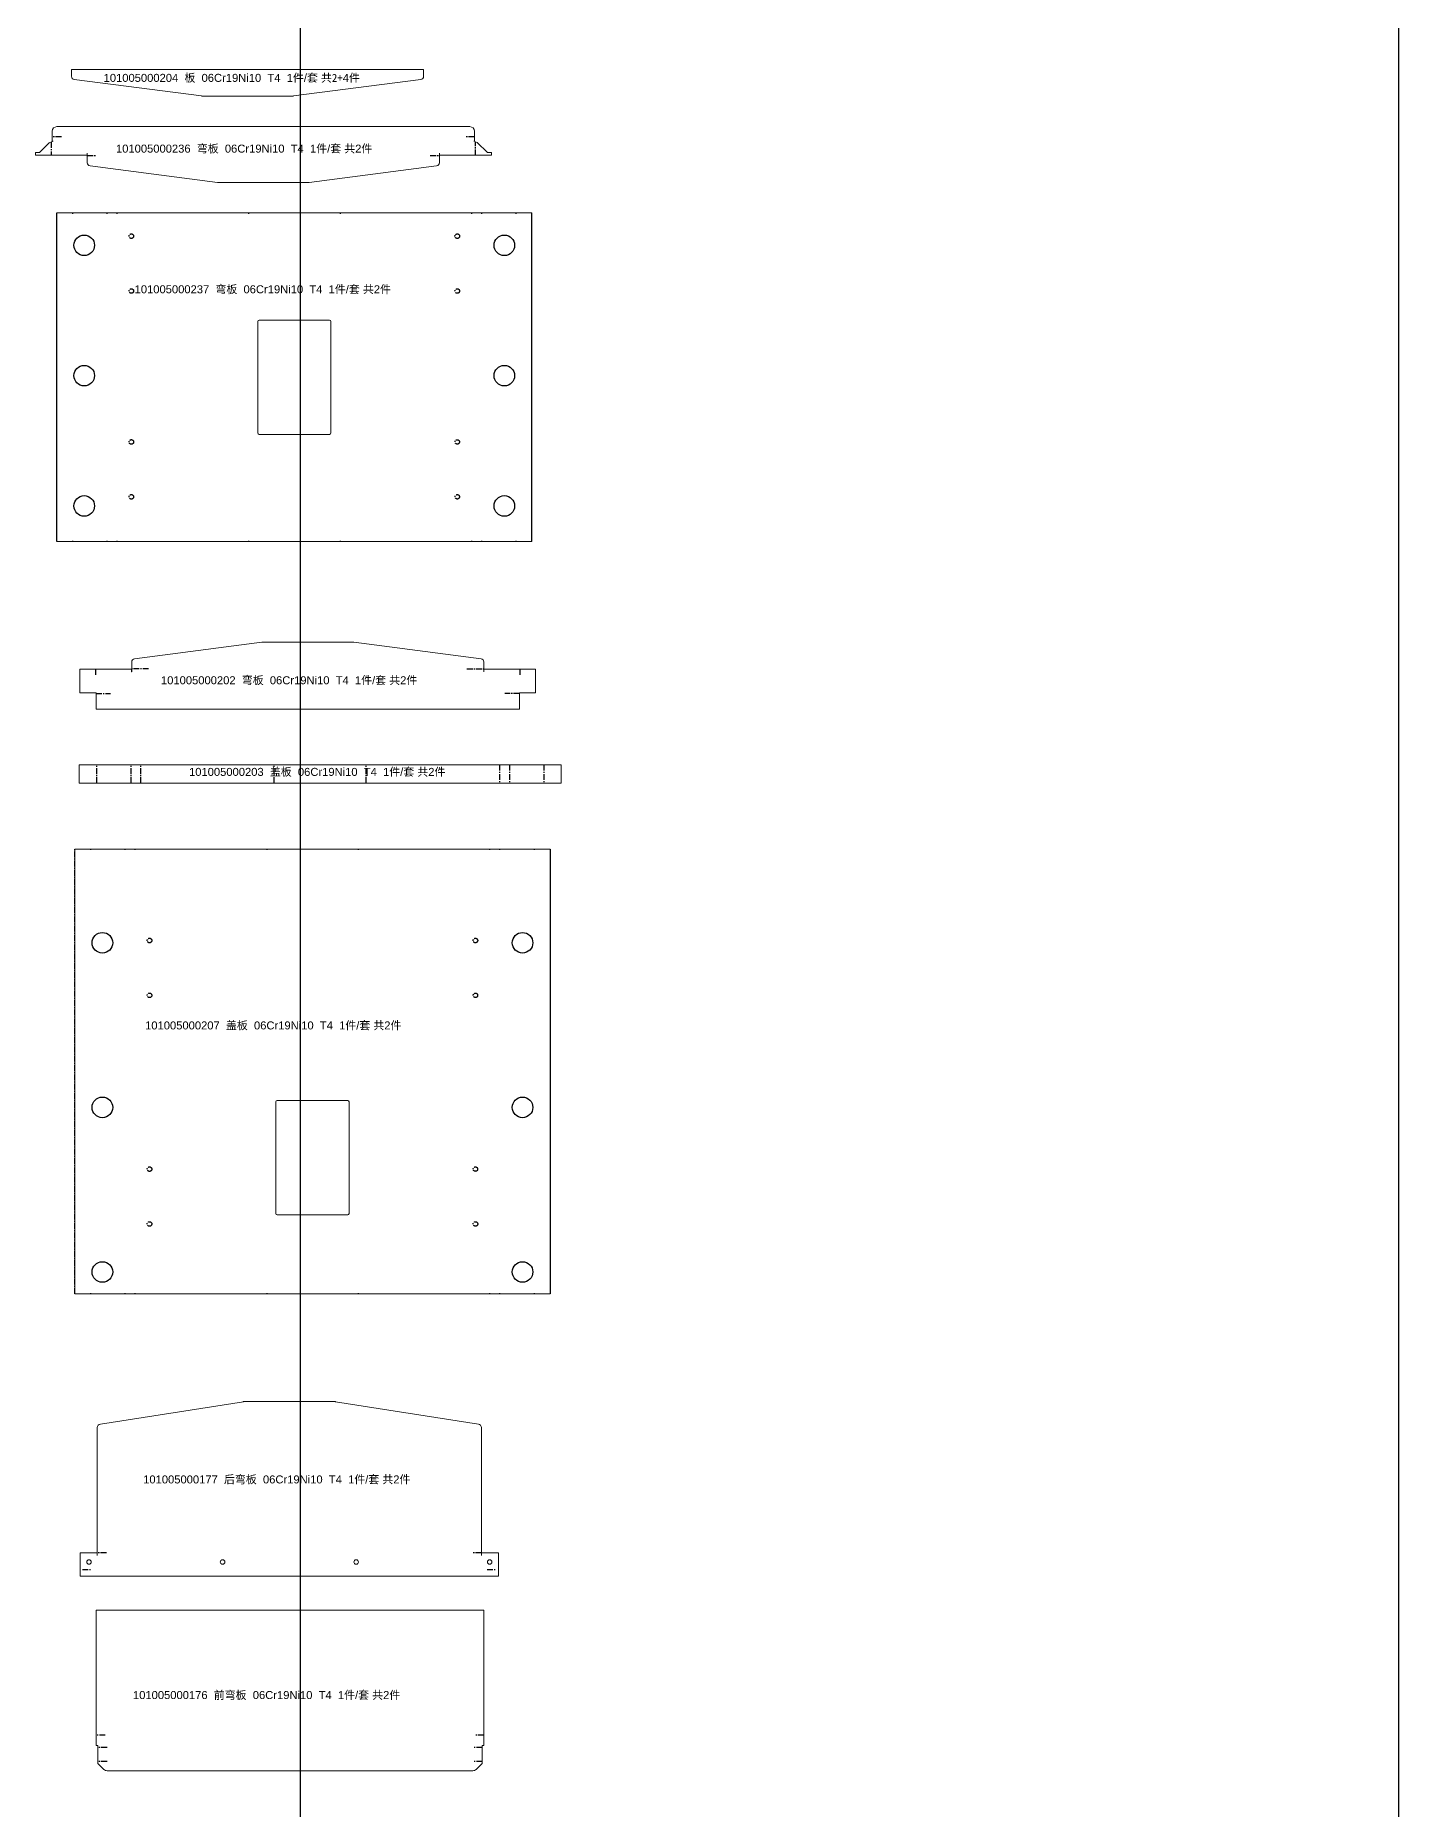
# Model space of a CAD drawing. Header units: millimetres. Extents: x 69569 to 103620, y -8463 to 17679.
# Drawn here: x 79109 to 82089, y 9834 to 13714 of the extents above; entities that cross this region are included whole.
import ezdxf

# ---------------------------------------------------------------- set-up
doc = ezdxf.new("R2010")
doc.units = ezdxf.units.MM
doc.linetypes.add('CENTERX2', pattern=[20.32, 12.7, -2.54, 2.54, -2.54])
doc.styles.get("Standard").update_dxf_attribs({"font": 'arial.ttf'})

# ---------------------------------------------------------------- blocks, each defined once
blk = doc.blocks.new('101005000236')
at = {"color": 7, "linetype": 'Continuous', "lineweight": 15}
for p, q in [((2823.6, -2560.4), (2823.6, -2582.1)), ((3736.6, -2550.4), (2833.6, -2550.4)), ((3746.6, -2560.4), (3746.6, -2582.1)), ((2795.9, -2607.1), (2816.9, -2586.1)), ((2816.9, -2586.1), (2825.6, -2582.1)), ((2825.6, -2582.1), (2823.6, -2582.1)), ((3745.6, -2582.1), (3746.6, -2582.1)), ((3745.6, -2582.1), (3752.8, -2585.1)), ((3752.8, -2585.1), (3774.8, -2607.1)), ((2786.9, -2613.1), (2786.9, -2607.1)), ((2786.9, -2607.1), (2795.9, -2607.1)), ((2786.9, -2613.1), (2899.9, -2613.1)), ((2900.1, -2608.1), (2899.9, -2608.1)), ((2899.9, -2608.1), (2899.9, -2613.1)), ((2900.1, -2629.2), (2900.1, -2608.1)), ((2906.2, -2636.1), (3184.7, -2672.2)), ((3385.6, -2672.2), (3664, -2636.1)), ((3670.1, -2608.1), (3670.1, -2629.2)), ((3670.3, -2608.1), (3670.1, -2608.1)), ((3670.3, -2613.1), (3670.3, -2608.1)), ((3670.3, -2613.1), (3783.8, -2613.1)), ((3774.8, -2607.1), (3783.8, -2607.1)), ((3783.8, -2607.1), (3783.8, -2613.1)), ((3185.6, -2672.3), (3384.7, -2672.3))]:
    blk.add_line(p, q, dxfattribs=at)
at = {"color": 6, "linetype": 'CENTERX2'}
for p, q in [((2821.3, -2584.1), (2821.3, -2613.1)), ((2843.6, -2572.8), (2823.6, -2572.8)), ((3746.6, -2572.8), (3726.6, -2572.8)), ((3749.2, -2613.1), (3749.2, -2583.6)), ((2900.1, -2613.7), (2920.1, -2613.7)), ((3650.1, -2613.7), (3670.1, -2613.7))]:
    blk.add_line(p, q, dxfattribs=at)
at = {"color": 7, "linetype": 'Continuous', "lineweight": 15}
for centre, radius, start, end in [((2833.6, -2560.4), 10, 90, 180), ((3736.6, -2560.4), 10, 0, 90), ((2907.1, -2629.2), 7, 180, 262.603), ((3663.1, -2629.2), 7, 277.397, 0), ((3185.6, -2665.3), 7, 262.603, 270), ((3384.7, -2665.3), 7, 270, 277.397)]:
    blk.add_arc(centre, radius, start, end, dxfattribs=at)
at = {"color": 3, "insert": (2962.9, -2589.7), "char_height": 17.5, "attachment_point": 1}
blk.add_mtext_dynamic_manual_height_columns('101005000236  {\\fSimSun|b0|i0|c134|p2;弯板}  06Cr19Ni10  T4  1{\\fSimSun|b0|i0|c134|p2;件}/{\\fSimSun|b0|i0|c134|p2;套} {\\fSimSun|b0|i0|c134|p2;共}2{\\fSimSun|b0|i0|c134|p2;件}', width=588.648, gutter_width=17.5, heights=[0], dxfattribs=at)
blk = doc.blocks.new('101005000237')
at = {"color": 7}
for p, q in [((2968.4, -3660.4), (2968.4, -2941.4)), ((4007.4, -3660.4), (4007.4, -2941.4))]:
    blk.add_line(p, q, dxfattribs=at)
at = {"color": 7, "linetype": 'Continuous', "lineweight": 15}
for p, q in [((2968.4, -2941.4), (4007.4, -2941.4)), ((3407.9, -3422.9), (3407.9, -3178.9)), ((3410.9, -3175.9), (3564.9, -3175.9)), ((3567.9, -3178.9), (3567.9, -3422.9)), ((3564.9, -3425.9), (3410.9, -3425.9)), ((2968.4, -3660.4), (4007.4, -3660.4))]:
    blk.add_line(p, q, dxfattribs=at)
at = {"color": 6, "linetype": 'CENTERX2'}
for p, q in [((3002.7, -2941.4), (3002.7, -2943.4)), ((3078, -2941.4), (3078, -2943.4)), ((3099.8, -2941.4), (3099.8, -2943.4)), ((3387.8, -2941.4), (3387.8, -2943.4)), ((3588, -2941.4), (3588, -2943.4)), ((3876, -2943.4), (3876, -2941.4)), ((3897.8, -2943.4), (3897.8, -2941.4)), ((3973.1, -2943.4), (3973.1, -2941.4)), ((3002.7, -3658.4), (3002.7, -3660.4)), ((3078, -3658.4), (3078, -3660.4)), ((3099.8, -3658.4), (3099.8, -3660.4)), ((3387.8, -3658.4), (3387.8, -3660.4)), ((3588, -3658.4), (3588, -3660.4)), ((3876, -3660.4), (3876, -3658.4)), ((3897.8, -3660.4), (3897.8, -3658.4)), ((3973.1, -3660.4), (3973.1, -3658.4))]:
    blk.add_line(p, q, dxfattribs=at)
for centre, radius in [((3131.6, -2992.4), 5.04), ((3844.2, -2992.4), 5), ((3131.6, -3112.4), 5), ((3844.2, -3112.4), 5), ((3131.6, -3442.4), 5), ((3844.2, -3442.4), 4.87), ((3131.6, -3562.4), 5), ((3844.2, -3562.4), 4.87)]:
    blk.add_circle(centre, radius, dxfattribs=at)
at = {"color": 6}
for centre in [(3028.6, -3012.4), (3947.2, -3012.4), (3028.6, -3297.4), (3947.2, -3297.4), (3028.6, -3582.4), (3947.2, -3582.4)]:
    blk.add_circle(centre, 22.5, dxfattribs=at)
at = {"color": 7, "linetype": 'Continuous', "lineweight": 15}
for centre, start, end in [((3410.9, -3178.9), 90, 180), ((3564.9, -3178.9), 0, 90), ((3410.9, -3422.9), 180, 270), ((3564.9, -3422.9), 270, 0)]:
    blk.add_arc(centre, 3, start, end, dxfattribs=at)
at = {"color": 3, "insert": (3138.8, -3099.8), "char_height": 17.5, "attachment_point": 1}
blk.add_mtext_dynamic_manual_height_columns('101005000237  {\\fSimSun|b0|i0|c134|p2;弯板}  06Cr19Ni10  T4  1{\\fSimSun|b0|i0|c134|p2;件}/{\\fSimSun|b0|i0|c134|p2;套} {\\fSimSun|b0|i0|c134|p2;共}2{\\fSimSun|b0|i0|c134|p2;件}', width=578.492, gutter_width=17.5, heights=[0], dxfattribs=at)
blk = doc.blocks.new('101005000204')
at = {"color": 7, "linetype": 'Continuous', "lineweight": 15}
for p, q in [((2427.4, -3009.6), (1657.4, -3009.6)), ((1657.4, -3009.6), (1657.4, -3024.5)), ((2427.4, -3024.5), (2427.4, -3009.6)), ((1663.5, -3031.4), (1941.9, -3067.5)), ((2142.8, -3067.5), (2421.3, -3031.4)), ((1942.8, -3067.6), (2141.9, -3067.6))]:
    blk.add_line(p, q, dxfattribs=at)
for centre, start, end in [((1664.4, -3024.5), 180, 262.603), ((2420.4, -3024.5), 277.397, 0), ((1942.8, -3060.6), 262.603, 270), ((2141.9, -3060.6), 270, 277.397)]:
    blk.add_arc(centre, 7, start, end, dxfattribs=at)
at = {"color": 3, "insert": (1727.7, -3019.1), "char_height": 17.5, "attachment_point": 1}
blk.add_mtext_dynamic_manual_height_columns('101005000204  {\\fSimSun|b0|i0|c134|p2;板}  06Cr19Ni10  T4  1{\\fSimSun|b0|i0|c134|p2;件}/{\\fSimSun|b0|i0|c134|p2;套} {\\fSimSun|b0|i0|c134|p2;共2+}4{\\fSimSun|b0|i0|c134|p2;件}', width=581.978, gutter_width=17.5, heights=[0], dxfattribs=at)
blk = doc.blocks.new('101005000202')
at = {"color": 7, "linetype": 'Continuous', "lineweight": 15}
for p, q in [((1918.3, -2506.4), (1639.9, -2542.6)), ((2118.3, -2506.4), (1919.2, -2506.4)), ((2397.7, -2542.6), (2119.2, -2506.4)), ((1633.8, -2549.5), (1633.8, -2571.1)), ((2403.8, -2571.1), (2403.8, -2549.5)), ((1520.6, -2617.4), (1520.6, -2565.1)), ((1633.6, -2565.1), (1520.6, -2565.1)), ((1633.6, -2571.1), (1633.6, -2565.1)), ((1633.8, -2571.1), (1633.6, -2571.1)), ((2404, -2571.1), (2403.8, -2571.1)), ((2404, -2565.1), (2404, -2571.1)), ((2517, -2565.1), (2404, -2565.1)), ((2517, -2565.1), (2517, -2617.4)), ((1556, -2617.4), (1520.6, -2617.4)), ((1556, -2617.4), (1556, -2652.8)), ((2481.6, -2617.4), (2517, -2617.4)), ((2481.6, -2617.4), (2481.6, -2652.8)), ((2481.6, -2652.8), (1556, -2652.8))]:
    blk.add_line(p, q, dxfattribs=at)
at = {"color": 6, "linetype": 'CENTERX2'}
for p, q in [((1554.9, -2565.1), (1554.9, -2579.9)), ((1670.8, -2564.7), (1633.8, -2564.7)), ((2366.8, -2564.7), (2403.8, -2564.7)), ((2482.7, -2565.1), (2482.7, -2579.9)), ((1556, -2618.5), (1587.7, -2618.5)), ((2481.6, -2618.5), (2449.9, -2618.5))]:
    blk.add_line(p, q, dxfattribs=at)
at = {"color": 7, "linetype": 'Continuous', "lineweight": 15}
for centre, start, end in [((1919.2, -2513.4), 90, 97.397), ((2118.3, -2513.4), 82.603, 90), ((1640.8, -2549.5), 97.397, 180), ((2396.8, -2549.5), 0, 82.603)]:
    blk.add_arc(centre, 7, start, end, dxfattribs=at)
at = {"color": 3, "insert": (1697.8, -2580.8), "char_height": 17.5, "attachment_point": 1}
blk.add_mtext_dynamic_manual_height_columns('101005000202  {\\fSimSun|b0|i0|c134|p2;弯板}  06Cr19Ni10  T4  1{\\fSimSun|b0|i0|c134|p2;件}/{\\fSimSun|b0|i0|c134|p2;套} {\\fSimSun|b0|i0|c134|p2;共}2{\\fSimSun|b0|i0|c134|p2;件}', width=577.787, gutter_width=17.5, heights=[0], dxfattribs=at)
blk = doc.blocks.new('101005000203')
at = {"color": 7, "linetype": 'Continuous', "lineweight": 15}
for p, q in [((1467.5, -2212.1), (1467.5, -2172.1)), ((1467.5, -2172.1), (2521.7, -2172.1)), ((2521.7, -2212.1), (2521.7, -2172.1)), ((1467.5, -2212.1), (2521.7, -2212.1))]:
    blk.add_line(p, q, dxfattribs=at)
at = {"color": 6, "linetype": 'CENTERX2'}
for p, q in [((1505.9, -2212.1), (1505.9, -2172.1)), ((1581.1, -2212.1), (1581.1, -2172.1)), ((1602.5, -2212.1), (1602.5, -2172.1)), ((1894.2, -2212.1), (1894.2, -2172.1)), ((2095, -2212.1), (2095, -2172.1)), ((2386.7, -2172.1), (2386.7, -2212.1)), ((2408.1, -2172.1), (2408.1, -2212.1)), ((2483.3, -2172.1), (2483.3, -2212.1))]:
    blk.add_line(p, q, dxfattribs=at)
at = {"color": 3, "insert": (1707.8, -2178.8), "char_height": 17.5, "attachment_point": 1}
blk.add_mtext_dynamic_manual_height_columns('101005000203  {\\fSimSun|b0|i0|c134|p2;盖板}  06Cr19Ni10  T4  1{\\fSimSun|b0|i0|c134|p2;件}/{\\fSimSun|b0|i0|c134|p2;套} {\\fSimSun|b0|i0|c134|p2;共}2{\\fSimSun|b0|i0|c134|p2;件}', width=570.874, gutter_width=17.5, heights=[0], dxfattribs=at)
blk = doc.blocks.new('101005000207')
at = {"color": 7, "linetype": 'CENTERX2'}
blk.add_line((1505.6, -4399.4), (1505.6, -3426.4), dxfattribs=at)
at = {"color": 7, "linetype": 'Continuous', "lineweight": 15}
for p, q in [((1505.6, -3426.4), (1505.6, -4399.4)), ((1505.6, -3426.4), (2544.7, -3426.4)), ((1945.2, -4223.4), (1945.2, -3979.4)), ((1948.2, -3976.4), (2102.2, -3976.4)), ((2105.2, -3979.4), (2105.2, -4223.4)), ((2102.2, -4226.4), (1948.2, -4226.4)), ((1505.6, -4399.4), (2544.7, -4399.4))]:
    blk.add_line(p, q, dxfattribs=at)
at = {"color": 6, "linetype": 'CENTERX2'}
for p, q in [((1540, -3426.4), (1540, -3428.4)), ((1615.2, -3426.4), (1615.2, -3428.4)), ((1637.1, -3426.4), (1637.1, -3428.4)), ((1925.1, -3426.4), (1925.1, -3428.4)), ((2125.3, -3426.4), (2125.3, -3428.4)), ((2413.3, -3428.4), (2413.3, -3426.4)), ((2435.1, -3428.4), (2435.1, -3426.4)), ((2510.4, -3428.4), (2510.4, -3426.4)), ((1540, -4397.4), (1540, -4399.4)), ((1615.2, -4397.4), (1615.2, -4399.4)), ((1637.1, -4397.4), (1637.1, -4399.4)), ((1925.1, -4397.4), (1925.1, -4399.4)), ((2125.3, -4397.4), (2125.3, -4399.4)), ((2413.3, -4399.4), (2413.3, -4397.4)), ((2435.1, -4399.4), (2435.1, -4397.4)), ((2510.4, -4399.4), (2510.4, -4397.4))]:
    blk.add_line(p, q, dxfattribs=at)
blk.add_line((2544.7, -3426.4), (2544.7, -4399.4))
at = {"color": 6}
for centre in [(1565.9, -3631.4), (2484.5, -3631.4), (1565.9, -3991.4), (2484.5, -3991.4), (1565.9, -4351.4), (2484.5, -4351.4)]:
    blk.add_circle(centre, 22.5, dxfattribs=at)
at = {"color": 6, "linetype": 'CENTERX2'}
for centre, radius in [((1668.9, -3626.4), 5), ((2381.5, -3626.4), 5), ((1668.9, -3746.4), 5.04), ((2381.5, -3746.4), 4.87), ((1668.9, -4126.4), 5), ((2381.5, -4126.4), 4.87), ((1668.9, -4246.4), 5.04), ((2381.5, -4246.4), 5)]:
    blk.add_circle(centre, radius, dxfattribs=at)
at = {"color": 7, "linetype": 'Continuous', "lineweight": 15}
for centre, start, end in [((1948.2, -3979.4), 90, 180), ((2102.2, -3979.4), 0, 90), ((1948.2, -4223.4), 180, 270), ((2102.2, -4223.4), 270, 0)]:
    blk.add_arc(centre, 3, start, end, dxfattribs=at)
at = {"color": 3, "insert": (1659.3, -3803.4), "char_height": 17.5, "attachment_point": 1}
blk.add_mtext_dynamic_manual_height_columns('101005000207  {\\fSimSun|b0|i0|c134|p2;盖板}  06Cr19Ni10  T4  1{\\fSimSun|b0|i0|c134|p2;件}/{\\fSimSun|b0|i0|c134|p2;套} {\\fSimSun|b0|i0|c134|p2;共}2{\\fSimSun|b0|i0|c134|p2;件}', width=645.907, gutter_width=17.5, heights=[0], dxfattribs=at)
blk = doc.blocks.new('101005000177  后弯板')
at = {"color": 7, "linetype": 'Continuous', "lineweight": 15}
for p, q in [((21856.9, 53036.7), (22169.5, 53085.6)), ((22170.7, 53085.7), (22369.5, 53085.7)), ((22370.7, 53085.6), (22683.3, 53036.7)), ((21850.1, 53028.8), (21850.1, 52748.9)), ((22690.1, 52748.9), (22690.1, 53028.8)), ((21813.1, 52754.9), (21849.9, 52754.9)), ((21813.1, 52704.2), (21813.1, 52754.9)), ((21849.9, 52748.9), (21849.9, 52754.9)), ((21850.1, 52748.9), (21849.9, 52748.9)), ((22690.3, 52748.9), (22690.1, 52748.9)), ((22690.3, 52754.9), (22690.3, 52748.9)), ((22690.3, 52754.9), (22727.1, 52754.9)), ((22727.1, 52704.2), (22727.1, 52754.9)), ((21813.1, 52704.2), (22727.1, 52704.2)), ((22727.1, 52704.2), (21813.1, 52704.2)), ((21813.1, 52704.2), (22727.1, 52704.2)), ((22722.4, 52704.2), (21817.8, 52704.2)), ((22722.4, 52704.2), (21817.8, 52704.2))]:
    blk.add_line(p, q, dxfattribs=at)
at = {"color": 6, "linetype": 'CENTERX2'}
for p, q in [((21870.1, 52755.3), (21850.1, 52755.3)), ((22690.1, 52755.3), (22670.1, 52755.3)), ((21817.8, 52718.6), (21837.8, 52718.6)), ((22702.4, 52718.6), (22722.4, 52718.6))]:
    blk.add_line(p, q, dxfattribs=at)
at = {"color": 7, "linetype": 'Continuous', "lineweight": 15}
for centre in [(21832.1, 52734.9), (22124.1, 52734.9), (22416.1, 52734.9), (22708.1, 52734.9)]:
    blk.add_circle(centre, 5, dxfattribs=at)
for centre, start, end in [((22170.7, 53077.7), 90, 98.8807), ((22369.5, 53077.7), 81.1193, 90), ((21858.1, 53028.8), 98.8807, 180), ((22682.1, 53028.8), 0, 81.1193)]:
    blk.add_arc(centre, 8, start, end, dxfattribs=at)
at = {"color": 3, "insert": (21950.5, 52924.3), "char_height": 17.5, "attachment_point": 1}
blk.add_mtext_dynamic_manual_height_columns('101005000177  {\\fSimSun|b0|i0|c134|p54;后弯板}  06Cr19Ni10  T4  1{\\fSimSun|b0|i0|c134|p54;件}/{\\fSimSun|b0|i0|c134|p54;套} {\\fSimSun|b0|i0|c134|p54;共}2{\\fSimSun|b0|i0|c134|p54;件}', width=593.144, gutter_width=17.5, heights=[0], dxfattribs=at)
blk = doc.blocks.new('101005000176')
at = {"color": 7, "linetype": 'Continuous', "lineweight": 15}
for p, q in [((6587.8, -3796.5), (6587.8, -3500.5)), ((6587.8, -3500.5), (7435.8, -3500.5)), ((7435.8, -3500.5), (7435.8, -3796.5)), ((6587.8, -3796.5), (6591.8, -3796.5)), ((6591.8, -3796.5), (6591.8, -3835.9)), ((7435.8, -3796.5), (7431.8, -3796.5)), ((7431.8, -3796.5), (7431.8, -3835.9)), ((6591.8, -3835.9), (6604.8, -3849)), ((7418.7, -3849), (7431.8, -3835.9)), ((6611.9, -3851.9), (7411.6, -3851.9))]:
    blk.add_line(p, q, dxfattribs=at)
at = {"color": 6, "linetype": 'CENTERX2'}
for p, q in [((6607.8, -3774), (6587.8, -3774)), ((6611.8, -3800.8), (6591.8, -3800.8)), ((7431.8, -3800.8), (7411.8, -3800.8)), ((7435.8, -3774), (7415.8, -3774)), ((6611.8, -3831.6), (6591.8, -3831.6)), ((7431.8, -3831.6), (7411.8, -3831.6))]:
    blk.add_line(p, q, dxfattribs=at)
at = {"color": 7, "linetype": 'Continuous', "lineweight": 15}
for centre, start, end in [((6611.9, -3841.9), 225, 270), ((7411.6, -3841.9), 270, 315)]:
    blk.add_arc(centre, 10, start, end, dxfattribs=at)
at = {"color": 3, "insert": (6668.4, -3677.7), "char_height": 17.5, "attachment_point": 1}
blk.add_mtext_dynamic_manual_height_columns('101005000176  {\\fSimSun|b0|i0|c134|p54;前弯板}  06Cr19Ni10  T4  1{\\fSimSun|b0|i0|c134|p54;件}/{\\fSimSun|b0|i0|c134|p54;套} {\\fSimSun|b0|i0|c134|p54;共}2{\\fSimSun|b0|i0|c134|p54;件}', width=604.327, gutter_width=17.5, heights=[0], dxfattribs=at)

msp = doc.modelspace()

# ---------------------------------------------------------------- linework, layer by layer
at = {"color": 2}
msp.add_line((79688.7063, 1091.08607), (79688.7063, 17481.8245), dxfattribs=at)
at = {"color": 1}
msp.add_line((82089.00434, 15847.53355), (82089.00434, 2072.8014), dxfattribs=at)

# ---------------------------------------------------------------- block references
at = {"color": 2}
for name, p in [('101005000204', (77530.20556, 16648.77659)), ('101005000236', (76322.06883, 16064.63649)), ('101005000237', (76186.89854, 16267.10379)), ('101005000202', (77685.49696, 14893.02782)), ('101005000203', (77736.87852, 14290.62853)), ('101005000207', (77689.33937, 15360.76538))]:
    msp.add_blockref(name, p, dxfattribs=at)
at = {"color": 1}
for name, p in [('101005000177  后弯板', (57393.89209, -42359.84299)), ('101005000176', (72653.71528, 13770.59226))]:
    msp.add_blockref(name, p, dxfattribs=at)

doc.saveas('drawing.dxf')
